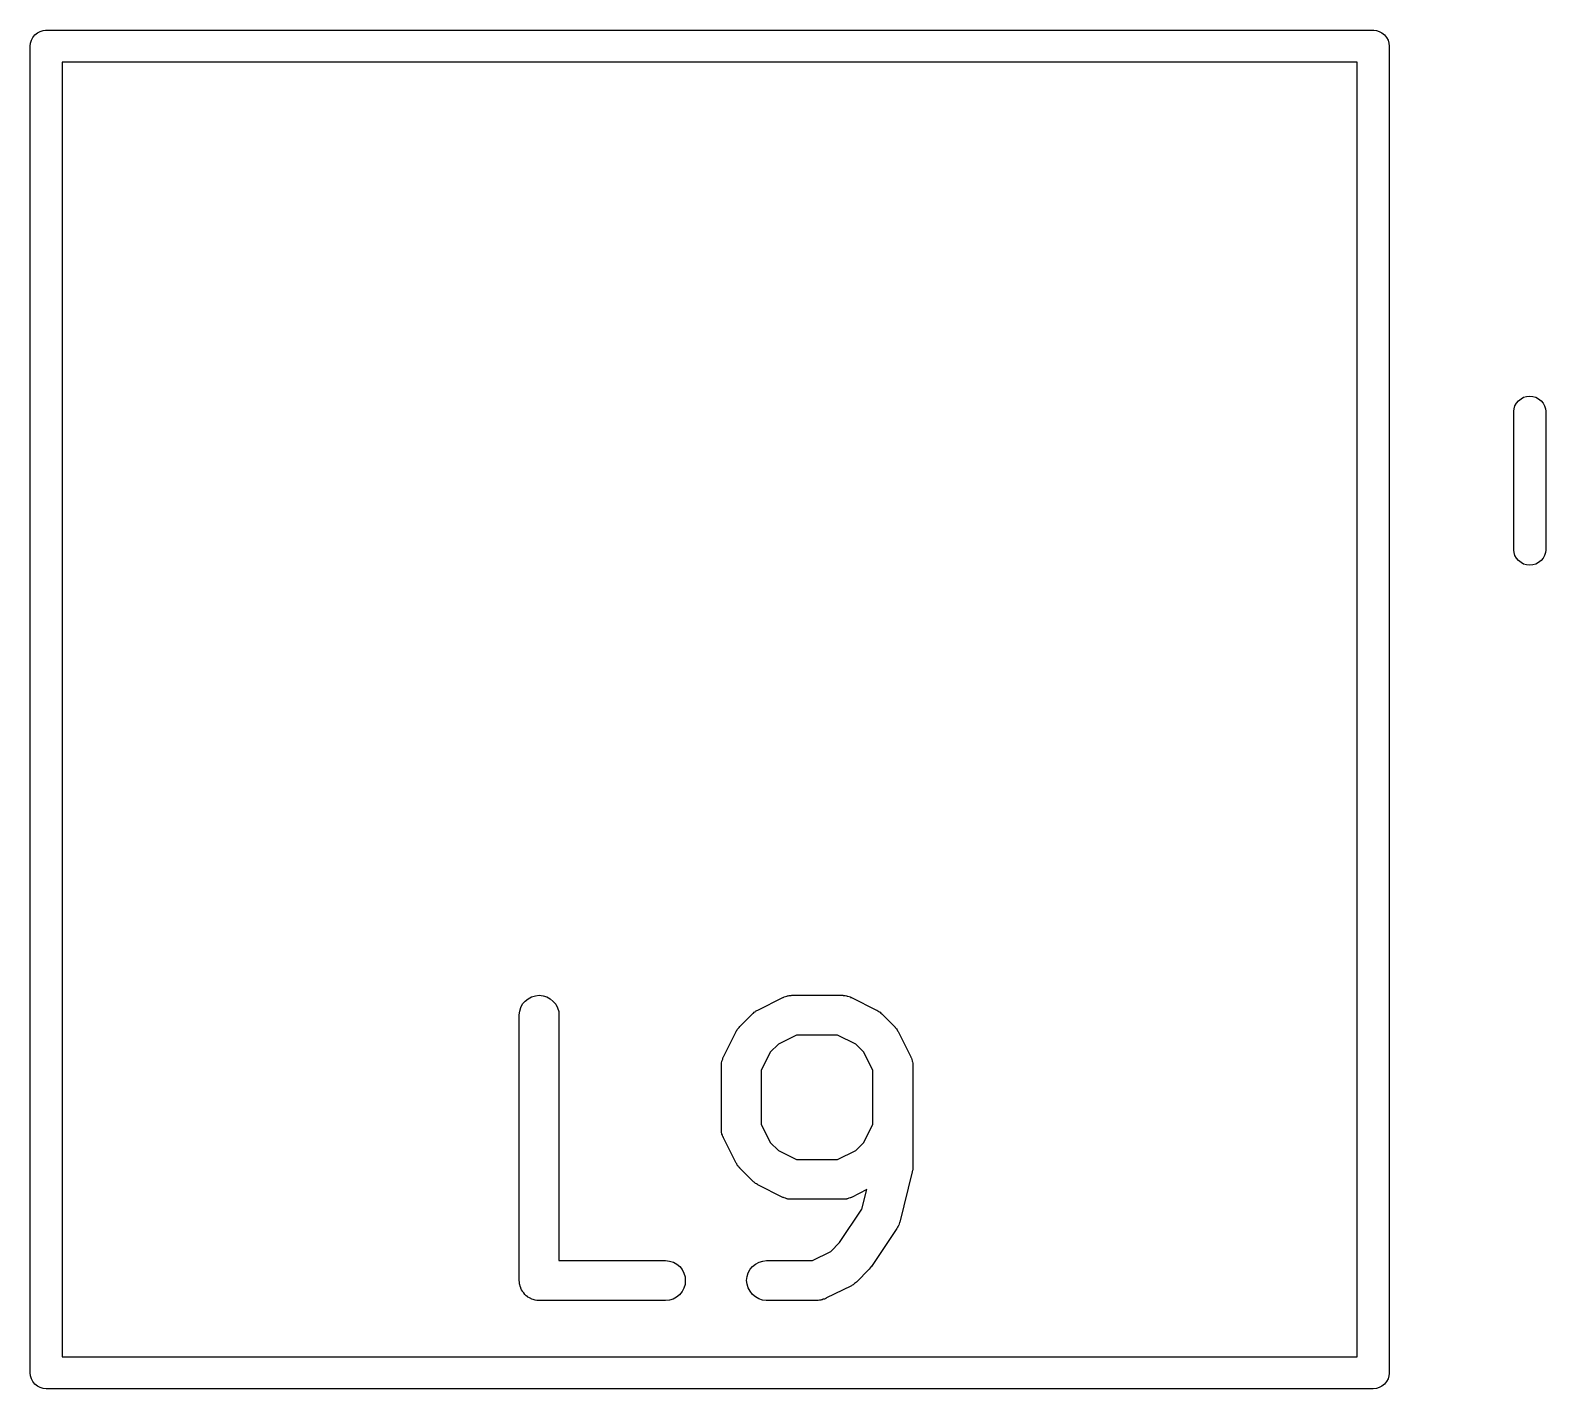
# Model space of a CAD drawing. Extents: x 85.9 to 159.2, y -122.9 to -78.6.
# Drawn here: x 101.44 to 107.15, y -110.96 to -105.84 of the extents above; entities that cross this region are included whole.
import ezdxf

# ---------------------------------------------------------------- set-up
doc = ezdxf.new("R2010")
doc.units = 0
doc.header["$MEASUREMENT"] = 0
doc.layers.add('BLACK', color=7, linetype='CONTINUOUS')

msp = doc.modelspace()

# ---------------------------------------------------------------- linework, layer by layer
at = {"layer": 'BLACK', "linetype": 'CONTINUOUS'}
for p, q in [((101.45, -105.867), (101.457, -105.857)), ((101.457, -105.857), (101.467, -105.85)), ((101.467, -105.85), (101.477, -105.844)), ((101.477, -105.844), (101.488, -105.841)), ((101.488, -105.841), (101.497, -105.84)), ((101.497, -105.84), (101.497, -105.84)), ((101.497, -105.84), (101.5, -105.84)), ((101.5, -105.84), (101.503, -105.84)), ((101.503, -105.84), (106.497, -105.84)), ((106.497, -105.84), (106.5, -105.84)), ((106.5, -105.84), (106.503, -105.84)), ((106.503, -105.84), (106.503, -105.84)), ((106.503, -105.84), (106.512, -105.841)), ((106.512, -105.841), (106.523, -105.844)), ((106.523, -105.844), (106.533, -105.85)), ((106.533, -105.85), (106.543, -105.857)), ((106.543, -105.857), (106.55, -105.867)), ((101.44, -105.9), (101.441, -105.888)), ((101.44, -105.903), (101.44, -105.9)), ((101.44, -110.897), (101.44, -105.903)), ((101.441, -105.888), (101.444, -105.877)), ((101.444, -105.877), (101.45, -105.867)), ((106.55, -105.867), (106.556, -105.877)), ((106.556, -105.877), (106.559, -105.888)), ((106.559, -105.888), (106.56, -105.9)), ((106.56, -105.9), (106.56, -105.903)), ((106.56, -105.903), (106.56, -110.897)), ((101.56, -105.96), (101.56, -110.84)), ((106.44, -105.96), (101.56, -105.96)), ((106.44, -110.84), (106.44, -105.96)), ((107.047, -107.236), (107.057, -107.229)), ((107.057, -107.229), (107.067, -107.223)), ((107.067, -107.223), (107.078, -107.22)), ((107.078, -107.22), (107.09, -107.219)), ((107.09, -107.219), (107.102, -107.22)), ((107.102, -107.22), (107.113, -107.223)), ((107.113, -107.223), (107.123, -107.229)), ((107.123, -107.229), (107.133, -107.236)), ((107.03, -107.276), (107.031, -107.267)), ((107.03, -107.799), (107.03, -107.276)), ((107.031, -107.267), (107.034, -107.256)), ((107.034, -107.256), (107.04, -107.245)), ((107.04, -107.245), (107.047, -107.236)), ((107.133, -107.236), (107.14, -107.245)), ((107.14, -107.245), (107.146, -107.256)), ((107.146, -107.256), (107.149, -107.267)), ((107.149, -107.267), (107.15, -107.276)), ((107.15, -107.276), (107.15, -107.799)), ((107.031, -107.808), (107.03, -107.799)), ((107.15, -107.799), (107.149, -107.808)), ((107.034, -107.819), (107.031, -107.808)), ((107.04, -107.83), (107.034, -107.819)), ((107.047, -107.839), (107.04, -107.83)), ((107.057, -107.846), (107.047, -107.839)), ((107.067, -107.852), (107.057, -107.846)), ((107.078, -107.855), (107.067, -107.852)), ((107.09, -107.856), (107.078, -107.855)), ((107.102, -107.855), (107.09, -107.856)), ((107.113, -107.852), (107.102, -107.855)), ((107.123, -107.846), (107.113, -107.852)), ((107.133, -107.839), (107.123, -107.846)), ((107.14, -107.83), (107.133, -107.839)), ((107.146, -107.819), (107.14, -107.83)), ((107.149, -107.808), (107.146, -107.819)), ((103.288, -109.523), (103.295, -109.51)), ((103.295, -109.51), (103.305, -109.499)), ((103.305, -109.499), (103.316, -109.49)), ((103.316, -109.49), (103.329, -109.483)), ((103.329, -109.483), (103.343, -109.479)), ((103.343, -109.479), (103.358, -109.477)), ((103.358, -109.477), (103.372, -109.479)), ((103.372, -109.479), (103.386, -109.483)), ((103.386, -109.483), (103.399, -109.49)), ((103.399, -109.49), (103.41, -109.5)), ((103.41, -109.5), (103.42, -109.511)), ((103.42, -109.511), (103.426, -109.524)), ((104.181, -109.533), (104.276, -109.485)), ((104.276, -109.485), (104.277, -109.485)), ((104.277, -109.485), (104.279, -109.484)), ((104.279, -109.484), (104.281, -109.483)), ((104.281, -109.483), (104.286, -109.482)), ((104.286, -109.482), (104.291, -109.48)), ((104.291, -109.48), (104.293, -109.479)), ((104.293, -109.479), (104.295, -109.479)), ((104.295, -109.479), (104.3, -109.478)), ((104.3, -109.478), (104.305, -109.478)), ((104.305, -109.478), (104.307, -109.478)), ((104.307, -109.478), (104.31, -109.477)), ((104.31, -109.477), (104.5, -109.477)), ((104.5, -109.477), (104.501, -109.477)), ((104.501, -109.477), (104.503, -109.478)), ((104.503, -109.478), (104.505, -109.478)), ((104.505, -109.478), (104.511, -109.478)), ((104.511, -109.478), (104.516, -109.479)), ((104.516, -109.479), (104.518, -109.48)), ((104.518, -109.48), (104.52, -109.48)), ((104.52, -109.48), (104.525, -109.482)), ((104.525, -109.482), (104.53, -109.483)), ((104.53, -109.483), (104.531, -109.485)), ((104.531, -109.485), (104.534, -109.485)), ((104.534, -109.485), (104.629, -109.533)), ((103.282, -109.551), (103.284, -109.537)), ((103.282, -109.552), (103.282, -109.551)), ((103.282, -110.552), (103.282, -109.552)), ((103.284, -109.537), (103.288, -109.523)), ((103.426, -109.524), (103.431, -109.538)), ((103.431, -109.538), (103.432, -109.552)), ((103.432, -109.552), (103.432, -110.477)), ((104.114, -109.595), (104.161, -109.547)), ((104.161, -109.547), (104.162, -109.546)), ((104.162, -109.546), (104.165, -109.544)), ((104.165, -109.544), (104.168, -109.541)), ((104.168, -109.541), (104.171, -109.539)), ((104.171, -109.539), (104.173, -109.537)), ((104.173, -109.537), (104.177, -109.535)), ((104.177, -109.535), (104.181, -109.533)), ((104.629, -109.533), (104.63, -109.533)), ((104.63, -109.533), (104.633, -109.536)), ((104.633, -109.536), (104.637, -109.538)), ((104.637, -109.538), (104.639, -109.54)), ((104.639, -109.54), (104.642, -109.541)), ((104.642, -109.541), (104.645, -109.544)), ((104.645, -109.544), (104.648, -109.547)), ((104.648, -109.547), (104.696, -109.595)), ((104.052, -109.709), (104.1, -109.614)), ((104.1, -109.613), (104.102, -109.61)), ((104.1, -109.614), (104.1, -109.613)), ((104.102, -109.61), (104.104, -109.606)), ((104.104, -109.606), (104.106, -109.603)), ((104.106, -109.603), (104.108, -109.601)), ((104.108, -109.601), (104.111, -109.598)), ((104.111, -109.598), (104.114, -109.595)), ((104.327, -109.627), (104.259, -109.662)), ((104.482, -109.627), (104.327, -109.627)), ((104.551, -109.662), (104.482, -109.627)), ((104.696, -109.595), (104.697, -109.595)), ((104.697, -109.595), (104.699, -109.599)), ((104.699, -109.599), (104.702, -109.602)), ((104.702, -109.602), (104.704, -109.604)), ((104.704, -109.604), (104.706, -109.607)), ((104.706, -109.607), (104.708, -109.611)), ((104.708, -109.611), (104.71, -109.614)), ((104.71, -109.614), (104.758, -109.709)), ((104.259, -109.662), (104.228, -109.692)), ((104.581, -109.692), (104.551, -109.662)), ((104.044, -109.737), (104.045, -109.732)), ((104.044, -109.74), (104.044, -109.737)), ((104.044, -109.742), (104.044, -109.74)), ((104.044, -109.743), (104.044, -109.742)), ((104.044, -109.981), (104.044, -109.743)), ((104.045, -109.732), (104.046, -109.727)), ((104.046, -109.725), (104.047, -109.723)), ((104.046, -109.727), (104.046, -109.725)), ((104.047, -109.723), (104.049, -109.718)), ((104.049, -109.718), (104.05, -109.713)), ((104.05, -109.713), (104.051, -109.711)), ((104.051, -109.711), (104.052, -109.709)), ((104.228, -109.692), (104.194, -109.761)), ((104.615, -109.761), (104.581, -109.692)), ((104.758, -109.709), (104.758, -109.71)), ((104.758, -109.71), (104.759, -109.712)), ((104.759, -109.712), (104.76, -109.714)), ((104.76, -109.714), (104.761, -109.719)), ((104.761, -109.719), (104.763, -109.724)), ((104.763, -109.724), (104.763, -109.726)), ((104.763, -109.726), (104.764, -109.728)), ((104.764, -109.728), (104.765, -109.733)), ((104.765, -109.733), (104.765, -109.738)), ((104.765, -109.738), (104.765, -109.741)), ((104.765, -109.741), (104.765, -109.743)), ((104.765, -109.743), (104.765, -110.124)), ((104.194, -109.761), (104.194, -109.963)), ((104.615, -109.963), (104.615, -109.761)), ((104.194, -109.963), (104.228, -110.032)), ((104.581, -110.032), (104.615, -109.963)), ((104.044, -109.983), (104.044, -109.981)), ((104.044, -109.985), (104.044, -109.983)), ((104.045, -109.99), (104.044, -109.985)), ((104.045, -109.996), (104.045, -109.99)), ((104.046, -109.998), (104.045, -109.996)), ((104.046, -110), (104.046, -109.998)), ((104.048, -110.005), (104.046, -110)), ((104.05, -110.01), (104.048, -110.005)), ((104.051, -110.011), (104.05, -110.01)), ((104.052, -110.014), (104.051, -110.011)), ((104.1, -110.11), (104.052, -110.014)), ((104.052, -110.014), (104.052, -110.014)), ((104.228, -110.032), (104.259, -110.062)), ((104.259, -110.062), (104.327, -110.096)), ((104.482, -110.096), (104.551, -110.062)), ((104.551, -110.062), (104.581, -110.032)), ((104.102, -110.113), (104.1, -110.11)), ((104.104, -110.117), (104.102, -110.113)), ((104.106, -110.119), (104.104, -110.117)), ((104.107, -110.122), (104.106, -110.119)), ((104.11, -110.125), (104.107, -110.122)), ((104.113, -110.128), (104.11, -110.125)), ((104.114, -110.129), (104.113, -110.128)), ((104.161, -110.177), (104.114, -110.129)), ((104.327, -110.096), (104.482, -110.096)), ((104.763, -110.142), (104.716, -110.332)), ((104.764, -110.139), (104.763, -110.141)), ((104.763, -110.141), (104.763, -110.142)), ((104.765, -110.133), (104.764, -110.139)), ((104.765, -110.124), (104.765, -110.125)), ((104.765, -110.125), (104.765, -110.126)), ((104.765, -110.126), (104.765, -110.128)), ((104.765, -110.128), (104.765, -110.133)), ((104.165, -110.18), (104.161, -110.177)), ((104.168, -110.182), (104.165, -110.18)), ((104.17, -110.184), (104.168, -110.182)), ((104.173, -110.186), (104.17, -110.184)), ((104.176, -110.188), (104.173, -110.186)), ((104.18, -110.19), (104.176, -110.188)), ((104.181, -110.191), (104.18, -110.19)), ((104.276, -110.239), (104.181, -110.191)), ((104.278, -110.239), (104.276, -110.239)), ((104.28, -110.24), (104.278, -110.239)), ((104.285, -110.242), (104.28, -110.24)), ((104.29, -110.244), (104.285, -110.242)), ((104.292, -110.244), (104.29, -110.244)), ((104.294, -110.245), (104.292, -110.244)), ((104.299, -110.245), (104.294, -110.245)), ((104.304, -110.246), (104.299, -110.245)), ((104.306, -110.246), (104.304, -110.246)), ((104.308, -110.246), (104.306, -110.246)), ((104.31, -110.246), (104.308, -110.246)), ((104.5, -110.246), (104.31, -110.246)), ((104.502, -110.246), (104.5, -110.246)), ((104.504, -110.246), (104.502, -110.246)), ((104.509, -110.246), (104.504, -110.246)), ((104.515, -110.245), (104.509, -110.246)), ((104.517, -110.244), (104.515, -110.245)), ((104.519, -110.244), (104.517, -110.244)), ((104.524, -110.242), (104.519, -110.244)), ((104.529, -110.241), (104.524, -110.242)), ((104.531, -110.24), (104.529, -110.241)), ((104.533, -110.239), (104.531, -110.24)), ((104.534, -110.239), (104.533, -110.239)), ((104.592, -110.209), (104.534, -110.239)), ((104.573, -110.283), (104.592, -110.209)), ((104.489, -110.409), (104.573, -110.283)), ((104.705, -110.356), (104.61, -110.499)), ((104.708, -110.351), (104.705, -110.356)), ((104.71, -110.347), (104.708, -110.351)), ((104.711, -110.345), (104.71, -110.347)), ((104.712, -110.343), (104.711, -110.345)), ((104.714, -110.338), (104.712, -110.343)), ((104.715, -110.333), (104.714, -110.338)), ((104.716, -110.332), (104.715, -110.333)), ((104.456, -110.443), (104.489, -110.409)), ((103.432, -110.477), (103.833, -110.477)), ((103.833, -110.477), (103.834, -110.477)), ((103.834, -110.477), (103.849, -110.479)), ((103.849, -110.479), (103.863, -110.483)), ((103.863, -110.483), (103.876, -110.49)), ((104.173, -110.49), (104.186, -110.483)), ((104.186, -110.483), (104.2, -110.479)), ((104.2, -110.479), (104.214, -110.477)), ((104.214, -110.477), (104.387, -110.477)), ((104.387, -110.477), (104.456, -110.443)), ((103.876, -110.49), (103.887, -110.5)), ((103.887, -110.5), (103.896, -110.511)), ((103.896, -110.511), (103.903, -110.524)), ((103.903, -110.524), (103.907, -110.538)), ((103.907, -110.538), (103.908, -110.553)), ((104.139, -110.552), (104.141, -110.537)), ((104.141, -110.537), (104.145, -110.523)), ((104.145, -110.523), (104.152, -110.51)), ((104.152, -110.51), (104.161, -110.499)), ((104.161, -110.499), (104.173, -110.49)), ((104.601, -110.51), (104.553, -110.558)), ((104.605, -110.505), (104.601, -110.51)), ((104.609, -110.5), (104.605, -110.505)), ((104.61, -110.499), (104.609, -110.5)), ((104.61, -110.499), (104.61, -110.499)), ((104.61, -110.499), (104.61, -110.499)), ((104.61, -110.499), (104.61, -110.499)), ((103.283, -110.559), (103.282, -110.552)), ((103.283, -110.566), (103.283, -110.559)), ((103.284, -110.567), (103.283, -110.566)), ((103.286, -110.574), (103.284, -110.567)), ((103.284, -110.567), (103.284, -110.567)), ((103.288, -110.58), (103.286, -110.574)), ((103.288, -110.581), (103.288, -110.58)), ((103.291, -110.587), (103.288, -110.581)), ((103.288, -110.581), (103.288, -110.581)), ((103.294, -110.593), (103.291, -110.587)), ((103.295, -110.594), (103.294, -110.593)), ((103.299, -110.599), (103.295, -110.594)), ((103.295, -110.594), (103.295, -110.594)), ((103.304, -110.605), (103.299, -110.599)), ((103.896, -110.594), (103.886, -110.606)), ((103.902, -110.581), (103.896, -110.594)), ((103.907, -110.567), (103.902, -110.581)), ((103.908, -110.553), (103.907, -110.567)), ((104.141, -110.566), (104.139, -110.552)), ((104.145, -110.58), (104.141, -110.566)), ((104.152, -110.593), (104.145, -110.58)), ((104.161, -110.605), (104.152, -110.593)), ((104.534, -110.572), (104.438, -110.619)), ((104.537, -110.57), (104.534, -110.572)), ((104.541, -110.568), (104.537, -110.57)), ((104.543, -110.566), (104.541, -110.568)), ((104.546, -110.564), (104.543, -110.566)), ((104.549, -110.561), (104.546, -110.564)), ((104.552, -110.559), (104.549, -110.561)), ((104.553, -110.558), (104.552, -110.559)), ((103.309, -110.61), (103.304, -110.605)), ((103.304, -110.605), (103.304, -110.605)), ((103.304, -110.605), (103.304, -110.605)), ((103.315, -110.614), (103.309, -110.61)), ((103.315, -110.615), (103.315, -110.614)), ((103.315, -110.614), (103.315, -110.614)), ((103.321, -110.618), (103.315, -110.615)), ((103.328, -110.621), (103.321, -110.618)), ((103.328, -110.622), (103.328, -110.621)), ((103.328, -110.621), (103.328, -110.621)), ((103.335, -110.624), (103.328, -110.622)), ((103.342, -110.626), (103.335, -110.624)), ((103.349, -110.627), (103.342, -110.626)), ((103.342, -110.626), (103.342, -110.626)), ((103.342, -110.626), (103.342, -110.626)), ((103.356, -110.627), (103.349, -110.627)), ((103.357, -110.627), (103.356, -110.627)), ((103.833, -110.627), (103.357, -110.627)), ((103.357, -110.627), (103.357, -110.627)), ((103.357, -110.627), (103.357, -110.627)), ((103.357, -110.627), (103.357, -110.627)), ((103.848, -110.626), (103.833, -110.627)), ((103.862, -110.622), (103.848, -110.626)), ((103.875, -110.615), (103.862, -110.622)), ((103.886, -110.606), (103.875, -110.615)), ((104.172, -110.614), (104.161, -110.605)), ((104.185, -110.621), (104.172, -110.614)), ((104.199, -110.626), (104.185, -110.621)), ((104.213, -110.627), (104.199, -110.626)), ((104.214, -110.627), (104.213, -110.627)), ((104.405, -110.627), (104.214, -110.627)), ((104.407, -110.627), (104.405, -110.627)), ((104.409, -110.627), (104.407, -110.627)), ((104.414, -110.626), (104.409, -110.627)), ((104.419, -110.626), (104.414, -110.626)), ((104.421, -110.625), (104.419, -110.626)), ((104.424, -110.625), (104.421, -110.625)), ((104.428, -110.623), (104.424, -110.625)), ((104.433, -110.622), (104.428, -110.623)), ((104.435, -110.621), (104.433, -110.622)), ((104.437, -110.62), (104.435, -110.621)), ((104.438, -110.619), (104.437, -110.62)), ((101.56, -110.84), (106.44, -110.84)), ((101.44, -110.9), (101.44, -110.897)), ((101.441, -110.912), (101.44, -110.9)), ((101.444, -110.923), (101.441, -110.912)), ((101.45, -110.933), (101.444, -110.923)), ((101.457, -110.943), (101.45, -110.933)), ((101.467, -110.95), (101.457, -110.943)), ((106.543, -110.943), (106.533, -110.95)), ((106.55, -110.933), (106.543, -110.943)), ((106.556, -110.923), (106.55, -110.933)), ((106.559, -110.912), (106.556, -110.923)), ((106.56, -110.903), (106.559, -110.912)), ((106.56, -110.897), (106.56, -110.9)), ((106.56, -110.9), (106.56, -110.903)), ((106.56, -110.903), (106.56, -110.903)), ((101.477, -110.956), (101.467, -110.95)), ((101.488, -110.959), (101.477, -110.956)), ((101.5, -110.96), (101.488, -110.959)), ((101.503, -110.96), (101.5, -110.96)), ((106.497, -110.96), (101.503, -110.96)), ((106.5, -110.96), (106.497, -110.96)), ((106.512, -110.959), (106.5, -110.96)), ((106.523, -110.956), (106.512, -110.959)), ((106.533, -110.95), (106.523, -110.956))]:
    msp.add_line(p, q, dxfattribs=at)

doc.saveas('drawing.dxf')
